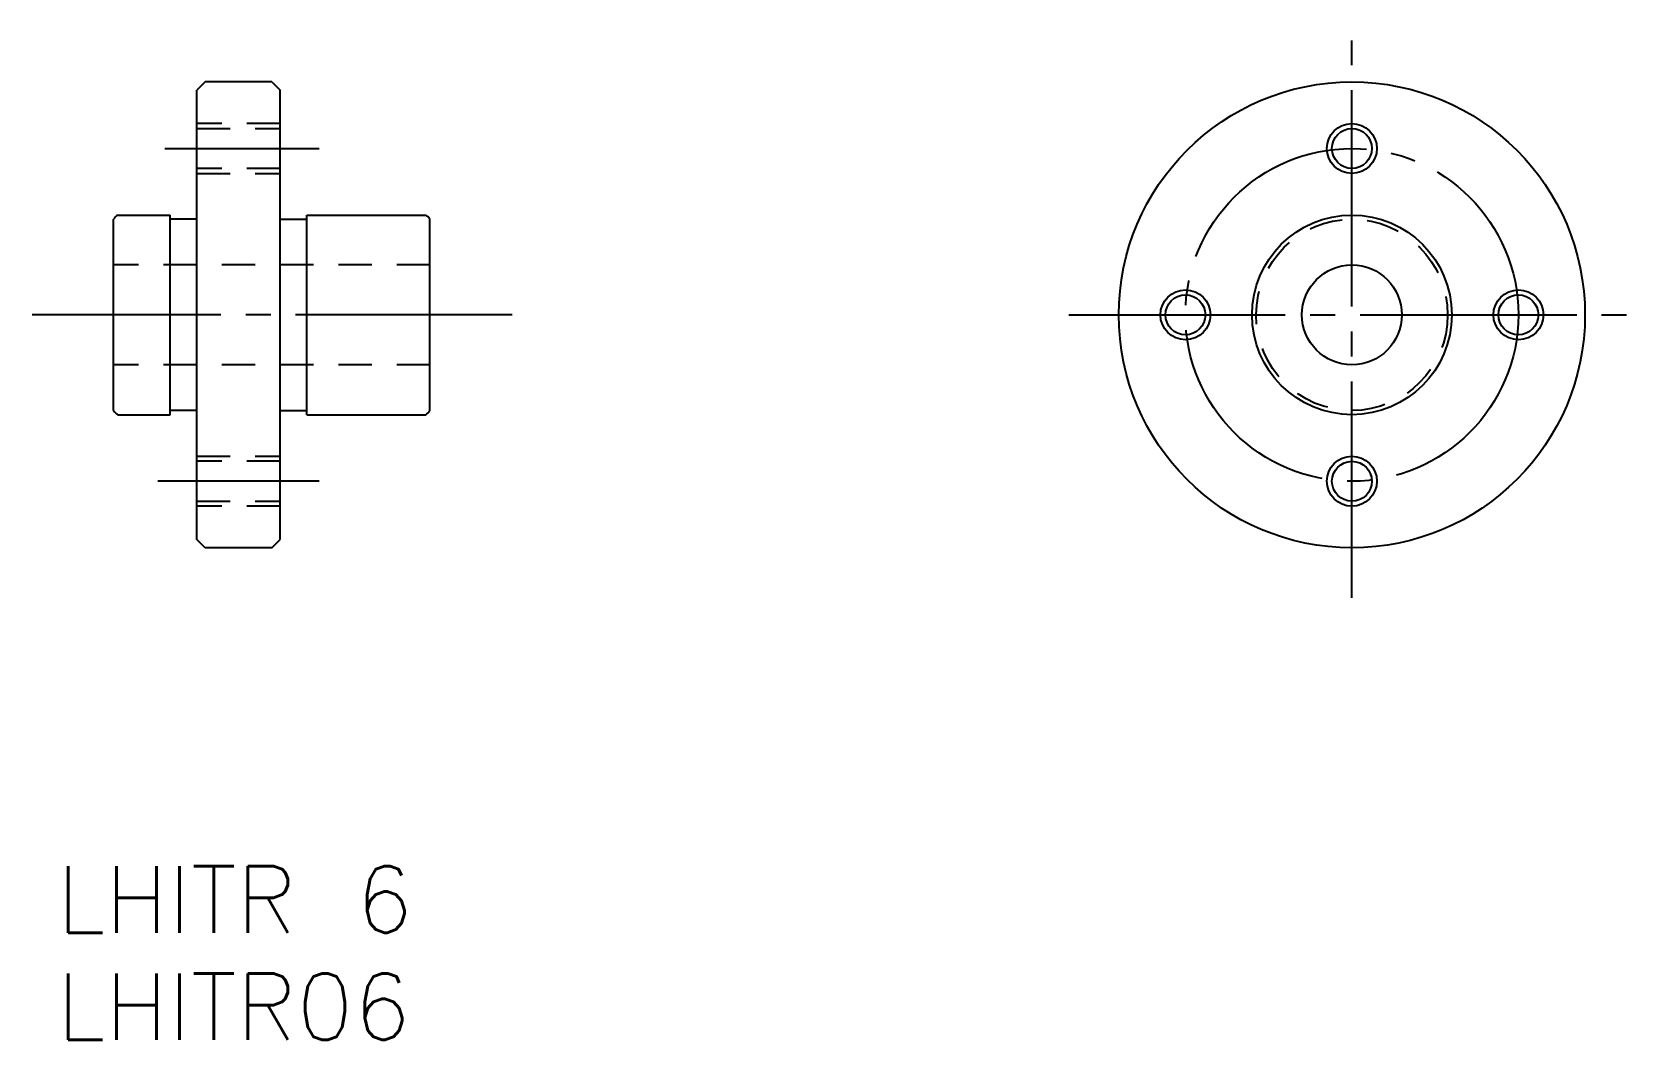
# Model space of a CAD drawing. Extents: x -218.7 to -122.4, y 326.8 to 387.4.
import ezdxf

# ---------------------------------------------------------------- set-up
doc = ezdxf.new("R2010")
doc.units = 0
doc.linetypes.add('CENTER', pattern=[17.5, 13, -1.5, 1.5, -1.5])
doc.linetypes.add('DASHED', pattern=[3.5, 2, -1.5])
doc.layers.get('0').update_dxf_attribs({"linetype": 'CONTINUOUS'})
doc.layers.add('CENTER', color=1, linetype='CENTER')
doc.styles.get("Standard").update_dxf_attribs({"font": 'txt.shx', "bigfont": '@extfont2.shx'})

msp = doc.modelspace()

# ---------------------------------------------------------------- linework, layer by layer
at = {"color": 7, "linetype": 'CONTINUOUS'}
for p, q in [((-208.297, 384.42), (-208.797, 383.92)), ((-204.297, 384.42), (-208.297, 384.42)), ((-204.297, 384.42), (-203.797, 383.92)), ((-208.797, 356.92), (-208.797, 383.92)), ((-208.797, 356.92), (-208.797, 383.92)), ((-203.797, 356.92), (-203.797, 383.92)), ((-203.797, 356.92), (-203.797, 383.92)), ((-213.797, 364.672), (-213.797, 376.167)), ((-213.544, 376.42), (-210.397, 376.42)), ((-210.397, 364.42), (-210.397, 376.42)), ((-208.797, 376.17), (-210.397, 376.17)), ((-203.797, 376.17), (-202.197, 376.17)), ((-202.197, 364.42), (-202.197, 376.42)), ((-202.197, 376.42), (-195.049, 376.42)), ((-200.672, 376.42), (-200.672, 376.42)), ((-194.797, 364.672), (-194.797, 376.167)), ((-213.544, 364.42), (-210.397, 364.42)), ((-208.797, 364.67), (-210.397, 364.67)), ((-203.797, 364.67), (-202.197, 364.67)), ((-202.197, 364.42), (-195.049, 364.42)), ((-200.672, 364.42), (-200.672, 364.42)), ((-208.797, 363.67), (-208.797, 363.67)), ((-208.297, 356.42), (-208.797, 356.92)), ((-204.297, 356.42), (-208.297, 356.42)), ((-204.297, 356.42), (-203.797, 356.92))]:
    msp.add_line(p, q, dxfattribs=at)
at = {"color": 3, "linetype": 'DASHED'}
for p, q in [((-203.797, 381.92), (-208.797, 381.92)), ((-208.797, 381.62), (-203.797, 381.62)), ((-203.797, 379.22), (-208.797, 379.22)), ((-208.797, 378.92), (-203.797, 378.92)), ((-194.797, 373.42), (-213.797, 373.42)), ((-194.797, 367.42), (-213.797, 367.42)), ((-208.797, 361.92), (-203.797, 361.92)), ((-203.797, 361.62), (-208.797, 361.62)), ((-208.797, 359.22), (-203.797, 359.22)), ((-203.797, 358.92), (-208.797, 358.92))]:
    msp.add_line(p, q, dxfattribs=at)
msp.add_circle((-139.422, 370.42), 14)
at = {"color": 3, "linetype": 'CONTINUOUS'}
for centre in [(-139.422, 380.42), (-149.422, 370.42), (-129.422, 370.42), (-139.422, 360.42)]:
    msp.add_circle(centre, 1.5, dxfattribs=at)
at = {"color": 7, "linetype": 'CONTINUOUS'}
for centre, radius in [((-139.422, 380.42), 1.2), ((-139.422, 370.42), 6), ((-139.422, 370.42), 3), ((-149.422, 370.42), 1.2), ((-129.422, 370.42), 1.2), ((-139.422, 360.42), 1.2)]:
    msp.add_circle(centre, radius, dxfattribs=at)
at = {"color": 3, "linetype": 'DASHED'}
msp.add_circle((-139.422, 370.42), 5.75, dxfattribs=at)
at = {"color": 7, "linetype": 'CONTINUOUS'}
for centre, start, end in [((-213.047, 375.67), 123.55731, 146.44269), ((-195.547, 375.67), 33.55731, 56.44269), ((-213.047, 365.17), 213.55731, 236.44269), ((-195.547, 365.17), 303.55731, 326.44269)]:
    msp.add_arc(centre, 0.9, start, end, dxfattribs=at)
at = {"layer": 'CENTER'}
for p, q in [((-139.422, 353.42), (-139.422, 387.42)), ((-156.422, 370.42), (-122.422, 370.42))]:
    msp.add_line(p, q, dxfattribs=at)
at = {"layer": 'CENTER', "color": 1, "linetype": 'CENTER'}
for p, q in [((-210.717, 380.42), (-201.45, 380.42)), ((-210.717, 380.42), (-201.45, 380.42)), ((-189.864, 370.42), (-218.697, 370.42)), ((-201.45, 360.42), (-211.144, 360.42))]:
    msp.add_line(p, q, dxfattribs=at)
at = {"layer": 'CENTER'}
msp.add_circle((-139.422, 370.42), 10, dxfattribs=at)

# ---------------------------------------------------------------- texts
at = {"color": 7, "linetype": 'CONTINUOUS'}
for s, p in [('LHITR 6', (-217.216, 333.286)), ('LHITR06', (-217.216, 326.837))]:
    msp.add_text(s, height=4, dxfattribs=at).set_placement(p)

doc.saveas('drawing.dxf')
